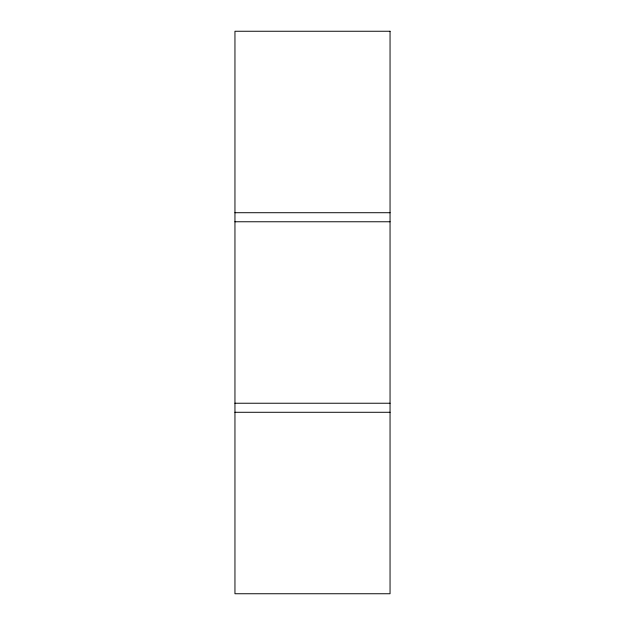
<?xml version="1.0" encoding="UTF-8"?>
<svg xmlns="http://www.w3.org/2000/svg" width="625" height="625" viewBox="0 0 625 625"><rect width="100%" height="100%" fill="white"/><g stroke="black" fill="none" stroke-linecap="round" stroke-linejoin="round"><path stroke-width="0.94" d="M234.953 212.719L390.047 212.719M234.953 221.766L390.047 221.766M234.953 403.234L390.047 403.234M234.953 412.281L390.047 412.281M390.047 31.25L234.953 31.25L234.953 593.75L390.047 593.75L390.047 31.25"/></g></svg>
